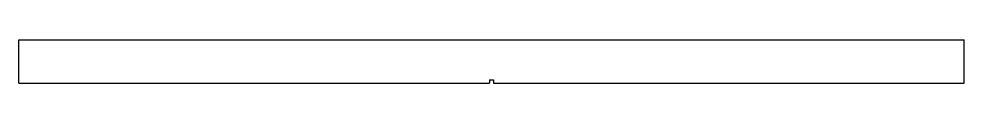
# Model space of a CAD drawing. Header units: millimetres. Extents: x 0 to 880, y 0 to 40.
import ezdxf

# ---------------------------------------------------------------- set-up
doc = ezdxf.new("R2010")
doc.units = ezdxf.units.MM

msp = doc.modelspace()

# ---------------------------------------------------------------- linework, layer by layer
for p, q in [((0, 40), (880, 40)), ((0, 0), (0, 40)), ((880, 0), (880, 40)), ((0, 0), (438.2, 0)), ((438.2, 3), (438.2, 0)), ((438.2, 3), (441.8, 3)), ((441.8, 3), (441.8, 0)), ((441.8, 0), (880, 0))]:
    msp.add_line(p, q)

doc.saveas('drawing.dxf')
